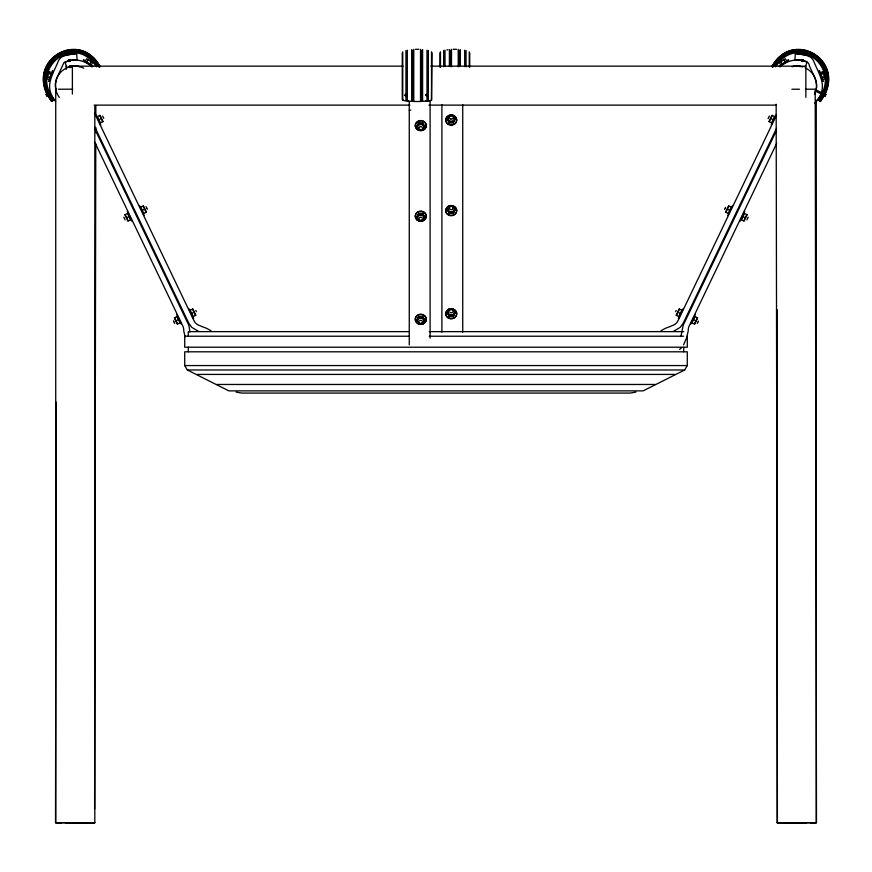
<?xml version="1.0" encoding="UTF-8"?>
<svg xmlns="http://www.w3.org/2000/svg" width="872" height="872" viewBox="0 0 872 872"><rect width="100%" height="100%" fill="white"/><g stroke="black" fill="none" stroke-linecap="round" stroke-linejoin="round"><path stroke-width="1.31" d="M56.244 402.177L55.514 822.667L94.59 822.732M94.612 809.118L95.778 143.706M95.789 132.816L95.8 127.377M95.822 116.488L95.844 105.599M405.186 95.277L405.327 94.645M407.246 95.517L406.766 94.296L405.491 94.601M426.059 94.874L426.55 96.094L427.988 95.593M45.17 76.834C45.834 64.844 54.62 53.53 66.621 51.23M45.388 76.867L45.813 74.262M676.443 315.392L679.462 309.113M681.85 310.258L678.841 316.536M691.997 322.847L695.017 316.558M697.404 317.713L694.395 323.992M725.853 212.288L728.861 205.999M731.259 207.155L728.24 213.433M741.407 219.733L744.416 213.455M746.813 214.599L743.794 220.889M769.246 121.709L772.254 115.431M774.652 116.576L771.644 122.854M680.999 336.232L682.678 327.752A16.241 16.241 0 0 1 683.604 324.406L776.244 130.964M805.194 67.58L806.982 62.108L801.924 60.462L795.384 60.103A25.092 25.092 0 0 0 780.058 66.893M814.699 93.457C819.833 83.865 813.151 74.894 809.521 66.218C808.769 59.34 799.984 60.19 794.959 59.754L795.275 54.01C801.357 54.467 810.982 54.271 813.718 61.182C818.034 72.376 826.58 83.734 819.931 95.964A25.092 25.092 0 0 1 814.546 103.354M824.629 94.525C842.843 57.988 791.656 30.346 772.091 66.664M824.836 94.634C843.191 57.803 791.613 29.953 771.894 66.555M48.723 81.26L52.396 70.839M49.268 81.456L52.941 71.035M46.99 69.171L49.115 64.463M405.218 95.026L405.491 94.449M426.059 95.026L427.073 94.165L427.988 94.797M428.098 95.364L427.825 95.942M675.637 311.631L676.192 310.454M724.578 209.465L725.035 208.528M725.221 208.125L725.591 207.351M768.101 118.647L768.624 117.546M768.81 117.153L769.366 115.998M676.389 314.792L679.005 309.342M725.744 211.787L728.403 206.239M769.137 121.208L771.796 115.66M772.45 121.655L774.227 117.96M678.383 318.585L683.158 308.623M727.782 215.482L732.567 205.509M771.186 124.903L775.96 114.941M776.483 115.191L677.969 320.798A8.742 8.742 0 0 1 672.966 325.278L669.522 326.793A30.357 30.357 0 0 0 660.823 331M776.505 128.446L683.103 323.403L680.215 327.392L673.555 331.273M776.69 143.346L689.262 325.834A10.475 10.475 0 0 0 688.248 330.913L686.493 338.085L683.561 344.887M690.569 324.428L695.344 314.454M739.968 221.314L744.743 211.351M741.832 218.349L742.944 216.027M694.853 323.763L697.513 318.215M744.252 220.649L746.912 215.112M697.295 323.425L697.84 322.269M698.036 321.877L698.407 321.103M746.912 219.864L747.62 218.36M747.805 217.989L748.176 217.215M824.77 96.062L825.686 94.165M825.097 96.225L826.002 94.329M416.74 126.026L418.745 122.876L420.762 122.745L422.767 122.876L424.784 126.026L422.767 130.31L418.745 130.31L416.74 126.026L417.274 126.756M418.745 122.876L416.74 127.17M447.216 118.57L449.233 115.431L451.238 115.289L453.255 115.431L455.26 118.57L453.255 122.854L451.238 122.996L449.233 122.854L447.216 118.57L449.233 122.854M453.255 122.854L455.26 118.57M419.824 220.987L418.211 220.147L416.74 216.594L418.745 213.455L420.762 213.324L422.767 213.455L424.784 216.594L423.312 220.147L421.688 220.987M418.745 213.455L416.74 217.749M447.216 209.149L449.233 205.999L451.238 205.868L453.255 205.999L455.26 209.149L453.255 213.433L451.238 213.564L449.233 213.433L447.216 209.149L449.233 213.433M453.255 213.433L455.26 209.149M416.74 319.708L418.745 316.558L420.762 316.427L422.767 316.558L424.784 319.708L422.767 323.992L418.745 323.992L416.74 319.708L417.274 320.438M418.745 316.558L416.74 320.852M447.216 312.252L449.233 309.113L451.238 308.971L453.255 309.113L455.26 312.252L453.255 316.536L451.238 316.678L449.233 316.536L447.216 312.252L449.233 316.536M453.255 316.536L455.26 312.252M684.64 369.99L687.289 365.564L687.289 351.808L184.711 351.808L184.711 365.564L187.36 369.99L228.835 390.874L643.165 390.874L684.64 369.99L187.36 369.99M423.312 128.217L423.781 127.454M448.219 118.276L448.688 117.524M448.219 208.855L448.688 208.092M423.312 321.899L423.781 321.136M448.219 311.958L448.688 311.206M774.772 66.261C797.836 29.975 844.924 68.55 818.59 100.236M775.622 66.828C797.924 31.828 843.235 69.182 817.74 99.659L820.476 101.49L824.116 95.767M819.8 101.043C847.388 65.694 796.441 27.054 772.592 66.959A34.39 34.39 0 0 1 773.758 64.866M820.29 101.37L823.909 95.669M407.889 100.672L404.259 100.662L402.265 99.659L402.265 52.898M85.314 60.811L86.71 58.773L92.628 62.828L91.233 64.866M86.797 61.825L88.192 59.787M89.751 63.852L91.146 61.814M424.239 126.756L424.784 126.026M447.216 119.715L447.761 118.984M424.239 217.335L424.784 216.594M447.216 210.294L447.761 209.553M424.239 320.438L424.784 319.708M447.216 313.397L447.761 312.667M49.65 63.285L54.511 57.476M407.148 95.593L406.232 96.225L405.218 95.364M426.168 94.797L427.607 94.449M406.984 95.789L405.709 95.942M779.219 66.043L788.343 59.797M779.546 66.512L788.669 60.277M55.546 56.778L59.688 54.01M781.846 56.288L784.201 54.958M786.675 53.966L782.042 56.582A34.03 34.03 0 0 0 772.81 67.09M783.307 56.113L789.062 52.865L795.308 51.252M97.065 116.706L100.029 115.289M100.356 122.854L98.852 119.715L101.25 118.57L102.754 121.709M100.084 122.996L103.038 121.579M124.914 214.741L127.868 213.324M140.468 207.285L143.422 205.868M128.206 220.889L126.691 217.749L129.089 216.594L127.585 213.455M143.76 213.433L142.245 210.294L144.643 209.149L146.147 212.288M127.922 221.019L130.876 219.602M143.477 213.564L146.431 212.147M174.313 317.844L177.267 316.427M189.867 310.388L192.821 308.971M177.605 323.992L176.1 320.852L178.488 319.708L180.003 322.847M193.159 316.536L191.655 313.397L194.042 312.252L195.557 315.392M177.321 324.133L180.275 322.716M192.875 316.678L195.829 315.261M431.531 51.786L431.531 100.236L429.406 100.771A15.511 8.633 0 0 1 428.337 100.912L426.397 100.672M405.709 94.449L407.289 95.277M427.607 95.942L426.027 95.113M820.923 74.327L823.255 73.51M822.122 77.717L824.454 76.889M91.942 66.893A25.092 25.092 0 0 0 76.616 60.103L70.076 60.462L65.019 62.108L66.806 67.58L71.144 66.163L76.169 65.891L79.864 66.675M60.724 53.312L66.675 51.448M407.3 50.205L407.3 101.043A65.335 36.373 0 0 0 411.17 101.337L413.775 100.978M788.997 52.658L796.55 50.696L804.18 50.849M407.3 101.043L408.347 100.672M792.136 66.675L795.831 65.891L803.025 66.872M63.732 55.089L74.6 53.05M63.841 55.655L69.27 54.642M70.054 54.5L74.709 53.628M68.986 59.906L69.88 59.732M68.376 60.212L70.447 59.83M69.062 60.288L69.956 60.114M68.452 60.593L69.924 60.321M68.801 60.724L70.022 60.495M68.517 60.975L70 60.702M68.866 61.105L70.098 60.877M68.31 61.4L70.065 61.073M68.943 61.487L70.163 61.258M69.793 66.032L71.014 65.803M69.52 66.283L70.992 66.01M69.858 66.414L71.09 66.185M69.313 66.719L71.057 66.392M69.706 66.839L71.155 66.566M69.379 67.1L71.133 66.773M69.771 67.22L71.231 66.948M69.455 67.471L71.199 67.144M69.847 67.602L71.308 67.329M635.884 392.106L630.238 393.065L241.762 393.065L236.116 392.106M446.9 49.9L447.881 49.759M424.784 127.17L422.767 124.031L418.745 124.031M449.233 121.709L453.255 121.709M424.784 217.749L422.767 214.599L418.745 214.599M449.233 212.288L453.255 212.288M424.784 320.852L422.767 317.713L418.745 317.713M449.233 315.392L453.255 315.392M420.511 100.978L423.116 101.337A65.335 36.373 0 0 0 426.986 101.043L426.986 95.626M67.82 50.849L75.45 50.696L83.004 52.658M71.646 51.001L75.439 50.925M415.454 49.29L418.833 49.29M453.168 49.29L456.547 49.29M55.732 89.238L56.408 89.227L55.732 89.238L55.732 822.699L94.819 822.699L94.819 105.567M55.732 822.699L61.454 822.678M777.181 309.68L777.181 822.699L816.268 822.699L816.268 100.127M58.359 89.216L72.747 89.206M791.874 89.238L799.461 89.227M805.445 89.216L815.211 89.206M810.546 822.721L816.268 822.699M403.06 66.163L72.387 66.163L72.387 67.209M430.844 66.163L805.848 66.163L805.848 97.293M94.165 105.12L409.862 105.12M428.915 105.12L776.483 105.12M409.262 110.145L410.799 110.145M409.284 331.633L188.276 331.633L188.276 336.221M429.188 331.633L683.724 331.633M409.284 336.221L184.711 336.221L184.711 347.22L687.289 347.22L687.289 336.221M429.22 336.221L683.615 336.221M184.711 365.564L687.289 365.564M197.127 374.415L674.874 374.415M216.801 384.465L655.199 384.465M806.491 822.721L777.181 822.699M65.509 822.721L94.819 822.699M796.561 50.925L800.354 51.001M797.4 53.05L808.268 55.089M797.291 53.628L801.946 54.5M802.731 54.642L808.159 55.655M801.978 59.71L802.894 59.885M801.968 59.906L803.515 60.19M801.902 60.092L802.829 60.266M801.902 60.288L803.439 60.571M801.837 60.473L803.112 60.713M801.826 60.669L803.69 61.007M801.76 60.844L803.047 61.084M801.76 61.04L803.613 61.389M801.684 61.225L802.97 61.465M426.986 101.043L425.939 100.672M76.692 51.252L82.938 52.865L88.693 56.113M805.379 51.23C817.38 53.53 826.166 64.844 826.83 76.834M805.325 51.448L811.276 53.312M48.745 73.51L51.077 74.327M47.546 76.889L49.878 77.717M198.445 331.273L191.786 327.392L188.897 323.403L94.906 127.214M815.789 89.86L825.512 94.525M815.211 91.048L824.945 95.713M771.971 115.289L774.936 116.706M770.75 118.57L773.148 119.715M768.962 121.579L771.916 122.996M728.578 205.868L731.532 207.285M744.132 213.324L747.086 214.741M727.357 209.149L729.755 210.294M742.911 216.594L745.309 217.749M725.569 212.147L728.523 213.564M741.124 219.602L744.078 221.019M679.179 308.971L682.133 310.388M694.733 316.427L697.687 317.844M677.958 312.252L680.345 313.397M693.513 319.708L695.9 320.852M676.171 315.261L679.125 316.678M691.725 322.716L694.679 324.133M87.8 54.958L90.154 56.288M85.325 53.966L89.958 56.582A34.03 34.03 0 0 1 99.19 67.09M812.312 54.01L816.454 56.778M83.658 59.797L92.781 66.043M83.331 60.277L92.454 66.512M427.825 94.449L428.098 95.026M405.491 95.942L405.186 95.113M99.746 115.431L101.25 118.57M98.852 119.715L97.348 116.576M143.139 205.999L144.643 209.149M142.245 210.294L140.741 207.155M129.089 216.594L130.593 219.733M126.691 217.749L125.187 214.599M192.538 309.113L194.042 312.252M191.655 313.397L190.15 310.258M176.983 316.558L178.488 319.708M176.1 320.852L174.596 317.713M817.489 57.476L822.351 63.285M454.726 118.984L455.26 119.715M454.726 209.553L455.26 210.294M416.74 216.594L417.274 217.335M454.726 312.667L455.26 313.397M786.686 60.811L785.291 58.773L779.372 62.828L780.767 64.866M783.808 59.787L785.203 61.825M780.854 61.814L782.249 63.852M431.531 100.236L432.022 52.898M100.106 66.555C80.388 29.953 28.809 57.803 47.164 94.634M99.909 66.664C80.344 30.346 29.158 57.988 47.371 94.525M97.228 66.261C74.164 29.975 27.076 68.55 53.41 100.236M96.378 66.828C74.076 31.828 28.765 69.182 54.26 99.659L51.524 101.49L47.884 95.767M52.2 101.043C24.612 65.694 75.559 27.054 99.408 66.959A34.39 34.39 0 0 0 98.242 64.866M48.091 95.669L51.71 101.37M453.789 117.524L454.258 118.276M417.743 127.454L418.745 130.31M453.789 208.092L454.258 208.855M453.789 311.206L454.258 311.958M417.743 321.136L418.211 321.899M102.634 115.998L103.19 117.153M103.376 117.546L103.746 118.32M146.06 206.631L146.779 208.125M146.965 208.528L147.303 209.215M195.808 310.454L196.364 311.631M100.204 115.66L102.863 121.208M143.597 206.239L146.256 211.787M192.995 309.342L195.611 314.792M97.773 117.96L99.55 121.655M96.04 114.941L100.814 124.903M139.433 205.509L144.218 215.482M188.843 308.623L193.617 318.585M94.514 113.088L194.031 320.798A8.742 8.742 0 0 0 199.034 325.278L202.478 326.793A30.357 30.357 0 0 1 211.177 331M94.579 128.511L188.396 324.406A16.241 16.241 0 0 1 189.322 327.752L189.867 332.036M94.721 142.125L182.739 325.834A10.475 10.475 0 0 1 183.752 330.913L185.158 336.897M127.258 211.351L132.032 221.314M176.656 314.454L181.43 324.428M129.056 216.027L130.168 218.349M125.088 215.112L127.748 220.649M174.487 318.215L177.147 323.763M123.824 217.215L124.195 217.989M124.38 218.36L125.088 219.864M173.441 320.776L173.964 321.877M174.16 322.269L174.705 323.425M46.314 94.165L47.23 96.062M45.998 94.329L46.903 96.225M822.885 64.463L825.01 69.171M819.604 70.839L823.277 81.26M819.059 71.035L822.732 81.456M826.187 74.262L826.612 76.867M55.732 88.671L55.459 83.647L56.506 78.72L63.918 62.642L70.436 60.114L77.041 59.754L76.725 54.01C70.643 54.467 61.018 54.271 58.282 61.182C53.966 72.376 45.42 83.734 52.069 95.964A25.092 25.092 0 0 0 55.645 101.457M815.211 90.568L816.486 822.667L777.41 822.732L776.156 104.237M683.724 347.22L683.724 351.808M469.736 52.898L469.736 67.1M469.245 51.786L469.245 66.926M466.051 50.467L466.051 66.752M464.7 50.205L464.7 66.621M462.738 104.749L462.738 332.199M460.318 49.584L460.318 66.327M459.064 50.325L459.064 66.686M458.225 49.333L458.225 66.686M453.255 115.431L453.255 116.576M453.255 205.999L453.255 207.155M453.255 309.113L453.255 310.258M451.489 49.333L451.489 66.686M450.65 50.325L450.65 66.686M449.396 49.584L449.396 66.327M449.233 115.431L449.233 116.576M449.233 205.999L449.233 207.155M449.233 309.113L449.233 310.258M445.014 50.205L445.014 66.621M443.663 50.467L443.663 66.752M441.897 104.749L441.897 332.199M440.469 51.786L440.469 67.231M439.978 52.898L439.978 67.1M430.103 101.457L430.103 338.085M428.337 50.467L428.337 100.912M426.986 50.205L426.986 94.274M422.767 122.876L422.767 124.031M422.767 129.165L422.767 130.31M422.767 213.455L422.767 214.599M422.767 219.733L422.767 220.889M422.767 316.558L422.767 317.713M422.767 322.847L422.767 323.992M422.604 49.584L422.604 101.37M421.35 50.325L421.35 100.978M420.511 49.333L420.511 101.49L417.143 101.523L413.775 101.49L413.775 49.333M418.745 219.733L418.745 220.889M418.745 322.847L418.745 323.992M412.936 50.325L412.936 100.978M411.682 49.584L411.682 101.37M409.262 101.457L409.262 344.887M405.949 50.467L405.949 94.176M405.949 95.517L405.949 100.912M402.755 51.786L402.755 100.236M188.276 347.22L188.276 351.808M72.387 68.027L72.387 94.089M66.152 66.163L66.152 69.52M419.966 323.665A3.074 2.769 0 0 1 418.244 319.392A3.074 2.769 0 0 1 423.28 319.392A3.074 2.769 0 0 1 421.558 323.665M422.419 322.269A1.711 1.548 0 0 1 422.244 322.651M421.972 322.967A1.711 1.548 0 0 1 419.541 322.967M419.269 321.103A1.711 1.548 0 0 1 422.244 321.103M415.977 321.681A5.526 4.981 0 0 1 419.334 314.378A5.526 4.981 0 0 1 426.288 319.196A5.526 4.981 0 0 1 419.334 324.002M418.004 323.512A5.526 4.981 0 0 1 416.86 322.716M419.966 129.983A3.074 2.769 0 0 1 418.244 125.71A3.074 2.769 0 0 1 423.28 125.71A3.074 2.769 0 0 1 421.558 129.983M422.419 128.587A1.711 1.548 0 0 1 422.244 128.969M421.612 129.536A1.711 1.548 0 0 1 419.105 128.587M419.269 127.421A1.711 1.548 0 0 1 419.901 126.854M420.315 126.691A1.711 1.548 0 0 1 422.244 127.421M415.977 127.999A5.526 4.981 0 0 1 419.334 120.696A5.526 4.981 0 0 1 426.288 125.514A5.526 4.981 0 0 1 419.334 130.32M418.004 129.83A5.526 4.981 0 0 1 416.86 129.034M419.966 220.562A3.074 2.769 0 0 1 418.244 216.289A3.074 2.769 0 0 1 423.28 216.289A3.074 2.769 0 0 1 421.558 220.562M422.419 219.166A1.711 1.548 0 0 1 419.105 219.166M419.269 217.989A1.711 1.548 0 0 1 419.901 217.422M420.315 217.27A1.711 1.548 0 0 1 422.244 217.989M419.334 220.899A5.526 4.981 0 0 1 416.238 213.226A5.526 4.981 0 0 1 425.296 213.226A5.526 4.981 0 0 1 422.201 220.899M452.034 309.44A3.074 2.769 0 0 1 453.756 313.702A3.074 2.769 0 0 1 448.72 313.702A3.074 2.769 0 0 1 450.443 309.44M452.732 312.002A1.711 1.548 0 0 1 450.802 312.732M450.388 312.568A1.711 1.548 0 0 1 449.756 312.002M450.388 309.887A1.711 1.548 0 0 1 452.099 309.887M452.732 310.454A1.711 1.548 0 0 1 452.895 310.835M453.996 309.538A5.526 4.981 0 0 1 454.399 317.931A5.526 4.981 0 0 1 445.788 314.716A5.526 4.981 0 0 1 452.666 309.037M452.034 115.758A3.074 2.769 0 0 1 453.756 120.02A3.074 2.769 0 0 1 448.72 120.02A3.074 2.769 0 0 1 450.443 115.758M452.895 117.949A1.711 1.548 0 0 1 452.099 118.886M451.685 119.05A1.711 1.548 0 0 1 450.802 119.05M450.388 118.886A1.711 1.548 0 0 1 449.581 117.949M450.028 116.456A1.711 1.548 0 0 1 452.459 116.456M452.775 206.61A3.074 2.769 0 0 1 453.898 210.392A3.074 2.769 0 0 1 449.701 211.405A3.074 2.769 0 0 1 448.579 207.623M449.069 207.046A3.074 2.769 0 0 1 449.701 206.61M452.895 208.528A1.711 1.548 0 0 1 452.732 208.899M452.459 209.215A1.711 1.548 0 0 1 452.099 209.465M451.685 209.618A1.711 1.548 0 0 1 450.802 209.618M450.388 209.465A1.711 1.548 0 0 1 450.028 209.215M449.756 208.899A1.711 1.548 0 0 1 449.581 208.528M450.028 207.035A1.711 1.548 0 0 1 450.388 206.784M452.099 206.784A1.711 1.548 0 0 1 452.459 207.035M452.895 207.721A1.711 1.548 0 0 1 452.96 208.125M453.996 206.435A5.526 4.981 0 0 1 455.467 213.945A5.526 4.981 0 0 1 446.998 213.945A5.526 4.981 0 0 1 448.47 206.435M449.799 205.934A5.526 4.981 0 0 1 452.666 205.934M59.307 97.37A19.544 19.544 0 0 1 83.777 68.212M89.849 56.767A33.812 33.812 0 0 1 98.416 66.185M99.375 66.981A34.248 34.248 0 0 0 90.078 56.397C72.779 41.845 44.232 55.525 44.745 78.12A34.248 34.248 0 0 0 52.396 100.912M52.745 100.672A33.812 33.812 0 0 1 49.094 95.168M48.494 93.991A33.812 33.812 0 0 1 45.867 86.241M45.617 84.911A33.812 33.812 0 0 1 45.148 79.516M52.571 100.792A34.03 34.03 0 0 1 44.941 79.505M52.287 100.989A34.39 34.39 0 0 1 48.592 95.419M44.668 81.641A34.39 34.39 0 0 1 44.581 79.276M805.499 68.027A19.544 19.544 0 0 1 814.677 94.089M793.029 66.523A19.544 19.544 0 0 1 800.649 66.436M681.446 347.808A13.342 13.342 0 0 1 679.626 349.4M773.584 66.185A33.812 33.812 0 0 1 782.151 56.767M823.408 95.419A34.39 34.39 0 0 1 819.713 100.989M827.419 79.276A34.39 34.39 0 0 1 827.332 81.641M772.625 66.981A34.248 34.248 0 0 1 781.922 56.397C799.221 41.845 827.768 55.525 827.256 78.12A34.248 34.248 0 0 1 819.604 100.912M827.059 79.505A34.03 34.03 0 0 1 819.429 100.792M826.852 79.516A33.812 33.812 0 0 1 826.384 84.911M826.133 86.241A33.812 33.812 0 0 1 823.506 93.991M822.906 95.168A33.812 33.812 0 0 1 819.255 100.672M405.6 94.961C406.428 97.261 407.54 93.337 405.6 94.961M426.441 94.961C427.28 97.261 428.381 93.337 426.441 94.961M49.333 71.809L46.957 78.589L49.279 79.406L51.666 72.638L49.333 71.809M822.667 71.809L820.334 72.638L822.721 79.406L825.043 78.589L822.667 71.809M418.004 323.752A5.526 4.981 0 0 0 426.288 319.446A5.526 4.981 0 0 0 418.004 315.13A5.526 4.981 0 0 0 418.004 323.752M416.86 129.285A5.526 4.981 0 0 0 426.103 127.05A5.526 4.981 0 0 0 419.334 120.946A5.526 4.981 0 0 0 416.86 129.285M416.86 219.853A5.526 4.981 0 0 0 426.103 217.619A5.526 4.981 0 0 0 419.334 211.525A5.526 4.981 0 0 0 416.86 219.853M448.47 317.92A5.526 4.981 0 0 0 456.754 313.604A5.526 4.981 0 0 0 448.47 309.288A5.526 4.981 0 0 0 448.47 317.92M448.47 124.489A5.526 4.981 0 0 0 456.754 120.173A5.526 4.981 0 0 0 448.47 115.856A5.526 4.981 0 0 0 448.47 124.489M448.47 124.238A5.526 4.981 0 0 0 456.754 119.922A5.526 4.981 0 0 0 448.47 115.605A5.526 4.981 0 0 0 448.47 124.238M448.47 214.817A5.526 4.981 0 0 0 456.754 210.501A5.526 4.981 0 0 0 448.47 206.184A5.526 4.981 0 0 0 448.47 214.817"/></g></svg>
